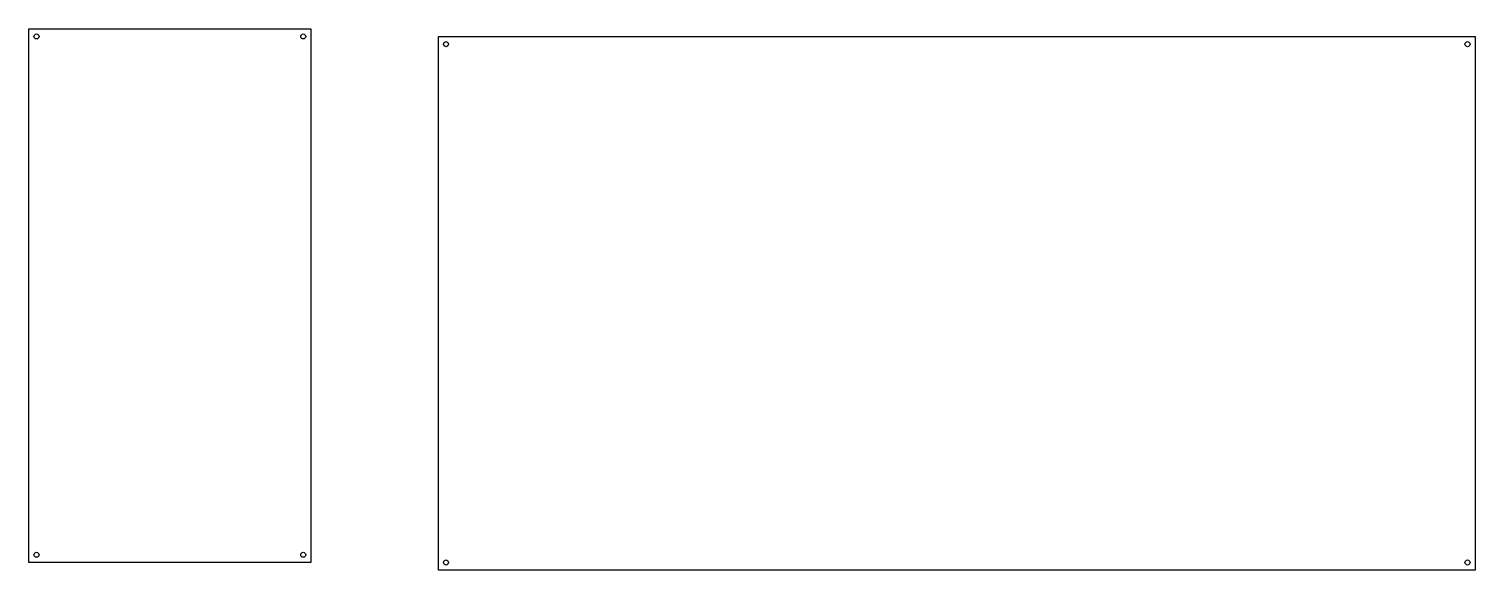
# Model space of a CAD drawing. Header units: millimetres. Extents: x 243 to 531, y -51 to 578.
# Drawn here: x 243.4 to 530.8, y 470.1 to 577.7 of the extents above.
import ezdxf

# ---------------------------------------------------------------- set-up
doc = ezdxf.new("R2010")
doc.units = ezdxf.units.MM
doc.header["$LTSCALE"] = 0.5
doc.layers.get('0').update_dxf_attribs({"color": 250})

msp = doc.modelspace()

# ---------------------------------------------------------------- linework, layer by layer
at = {"linetype": 'Continuous'}
for points in [[(243.39, 577.66), (299.39, 577.66), (299.39, 471.66), (243.39, 471.66)], [(324.77, 576.13), (530.77, 576.13), (530.77, 470.13), (324.77, 470.13)]]:
    msp.add_lwpolyline(points, close=True, dxfattribs=at)
for centre in [(244.89, 576.16), (297.89, 576.16), (326.27, 574.63), (529.27, 574.63), (244.89, 473.16), (297.89, 473.16), (326.27, 471.63), (529.27, 471.63)]:
    msp.add_circle(centre, 0.5, dxfattribs=at)

doc.saveas('drawing.dxf')
